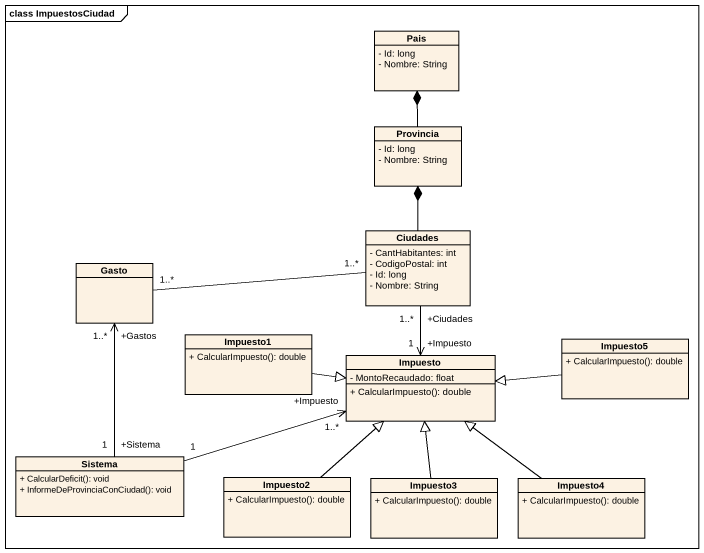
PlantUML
@startuml
mainframe class ImpuestosCiudad
hide circle
hide empty members
skinparam classAttributeIconSize 0
class Pais {
  - Id: long
  - Nombre: String
}
class Provincia {
  - Id: long
  - Nombre: String
}
class Ciudades {
  - CantHabitantes: int
  - CodigoPostal: int
  - Id: long
  - Nombre: String
}
class Gasto
class Impuesto1 {
  + CalcularImpuesto(): double
}
class Impuesto {
  - MontoRecaudado: float
  + CalcularImpuesto(): double
}
class Impuesto5 {
  + CalcularImpuesto(): double
}
class Sistema {
  + CalcularDeficit(): void
  + InformeDeProvinciaConCiudad(): void
}
class Impuesto2 {
  + CalcularImpuesto(): double
}
class Impuesto3 {
  + CalcularImpuesto(): double
}
class Impuesto4 {
  + CalcularImpuesto(): double
}
Provincia -up-* Pais
Ciudades -up-* Provincia
Ciudades "+Ciudades\n1..*" --> "+Impuesto\n1" Impuesto
Gasto "1..*" -right- "1..*" Ciudades
Impuesto1 -right-|> Impuesto
Impuesto5 -left-|> Impuesto
Sistema "+Sistema\n1" -up-> "+Gastos\n1..*" Gasto
Sistema "1" -right-> "+Impuesto\n1..*" Impuesto
Impuesto2 -up-|> Impuesto
Impuesto3 -up-|> Impuesto
Impuesto4 -up-|> Impuesto
@enduml
